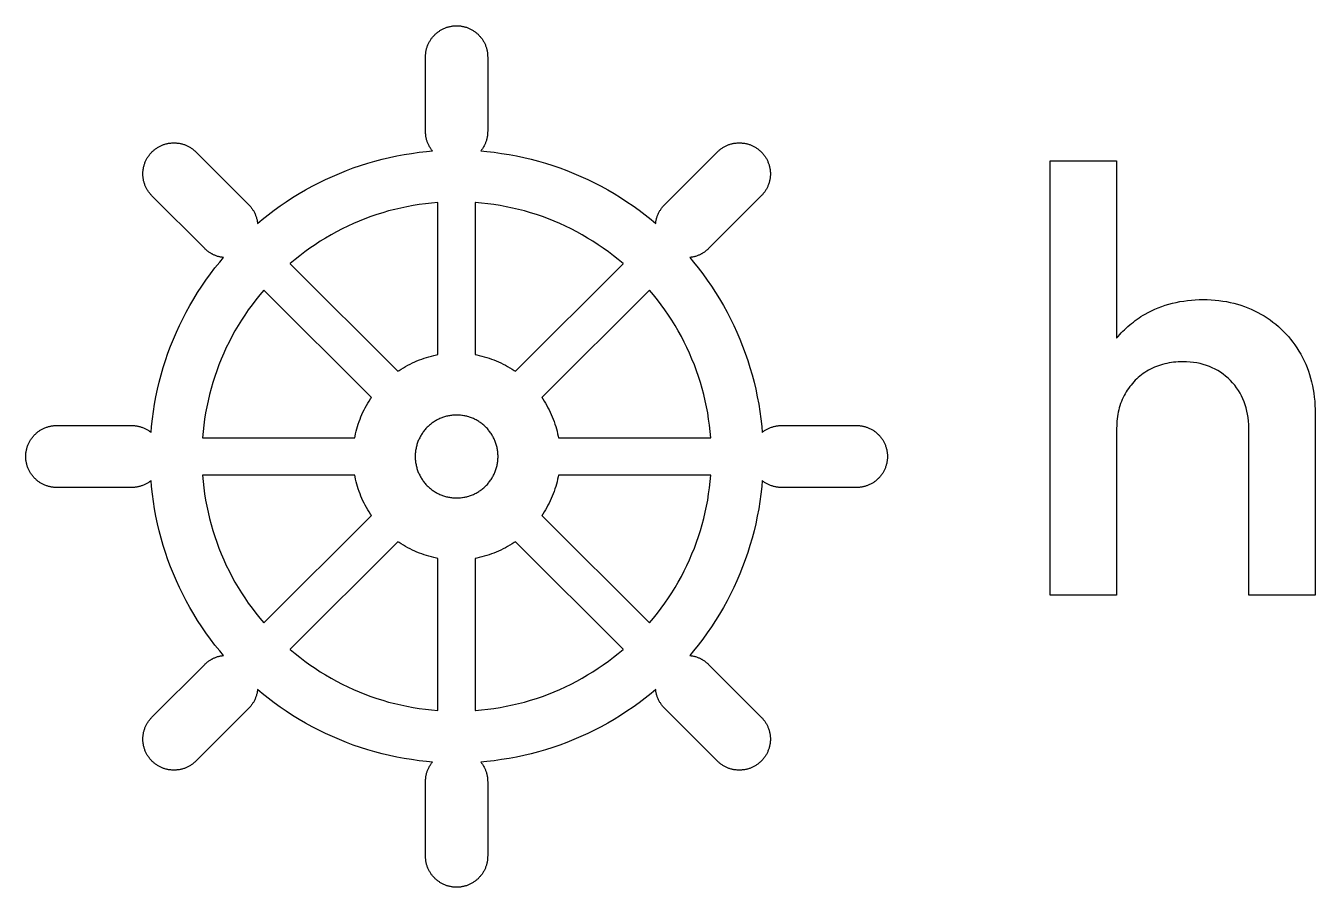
# Model space of a CAD drawing. Header units: millimetres. Extents: x 0 to 24.7, y 0 to 9.
# Drawn here: x 0 to 13.47, y 0 to 9 of the extents above; entities that cross this region are included whole.
import ezdxf

# ---------------------------------------------------------------- set-up
doc = ezdxf.new("R2010")
doc.units = ezdxf.units.MM
doc.layers.add('ENGRAVE', color=7, linetype='Continuous')

msp = doc.modelspace()

# ---------------------------------------------------------------- linework, layer by layer
at = {"layer": 'ENGRAVE'}
for points in [[(4.82, 0.269), (4.818, 0.261), (4.817, 0.253), (4.815, 0.246), (4.813, 0.238), (4.811, 0.23), (4.808, 0.223), (4.806, 0.215), (4.803, 0.208), (4.8, 0.2), (4.797, 0.193), (4.793, 0.186), (4.79, 0.179), (4.786, 0.172), (4.782, 0.165), (4.778, 0.158), (4.774, 0.151), (4.77, 0.144), (4.765, 0.138), (4.761, 0.131), (4.756, 0.125), (4.751, 0.119), (4.746, 0.113), (4.74, 0.107), (4.735, 0.101), (4.729, 0.095), (4.724, 0.089), (4.718, 0.084), (4.712, 0.079), (4.706, 0.074), (4.7, 0.069), (4.693, 0.064), (4.687, 0.059), (4.68, 0.055), (4.674, 0.05), (4.667, 0.046), (4.66, 0.042), (4.653, 0.038), (4.646, 0.035), (4.639, 0.031), (4.632, 0.028), (4.624, 0.025), (4.617, 0.022), (4.609, 0.019), (4.602, 0.016), (4.594, 0.014), (4.587, 0.012), (4.579, 0.01), (4.571, 0.008), (4.563, 0.006), (4.555, 0.005), (4.548, 0.004), (4.54, 0.002), (4.532, 0.002), (4.524, 0.001), (4.516, 0), (4.508, 0), (4.5, 0), (4.492, 0), (4.484, 0), (4.476, 0.001), (4.468, 0.002), (4.46, 0.002), (4.452, 0.004), (4.445, 0.005), (4.437, 0.006), (4.429, 0.008), (4.421, 0.01), (4.413, 0.012), (4.406, 0.014), (4.398, 0.016), (4.391, 0.019), (4.383, 0.022), (4.376, 0.025), (4.368, 0.028), (4.361, 0.031), (4.354, 0.035), (4.347, 0.038), (4.34, 0.042), (4.333, 0.046), (4.326, 0.05), (4.32, 0.055), (4.313, 0.059), (4.307, 0.064), (4.3, 0.069), (4.294, 0.074), (4.288, 0.079), (4.282, 0.084), (4.276, 0.089), (4.271, 0.095), (4.265, 0.101), (4.26, 0.107), (4.254, 0.113), (4.249, 0.119), (4.244, 0.125), (4.239, 0.131), (4.235, 0.138), (4.23, 0.144), (4.226, 0.151), (4.222, 0.158), (4.218, 0.165), (4.214, 0.172), (4.21, 0.179), (4.207, 0.186), (4.203, 0.193), (4.2, 0.2), (4.197, 0.208), (4.194, 0.215), (4.192, 0.223), (4.189, 0.23), (4.187, 0.238), (4.185, 0.246), (4.183, 0.253), (4.182, 0.261), (4.18, 0.269), (4.179, 0.277), (4.178, 0.285), (4.177, 0.293), (4.176, 0.301), (4.176, 0.309), (4.176, 0.317), (4.175, 0.325), (4.175, 1.103), (4.176, 1.111), (4.176, 1.119), (4.176, 1.127), (4.177, 1.135), (4.178, 1.143), (4.179, 1.151), (4.18, 1.159), (4.182, 1.167), (4.183, 1.174), (4.185, 1.182), (4.187, 1.19), (4.189, 1.198), (4.192, 1.205), (4.194, 1.213), (4.197, 1.22), (4.2, 1.228), (4.203, 1.235), (4.207, 1.242), (4.21, 1.249), (4.214, 1.256), (4.218, 1.263), (4.222, 1.27), (4.226, 1.277), (4.23, 1.284), (4.235, 1.29), (4.239, 1.297), (4.244, 1.303), (4.248, 1.308), (4.186, 1.313), (4.108, 1.322), (4.03, 1.333), (3.953, 1.345), (3.875, 1.36), (3.798, 1.376), (3.722, 1.394), (3.646, 1.414), (3.571, 1.436), (3.496, 1.46), (3.421, 1.485), (3.348, 1.513), (3.275, 1.542), (3.202, 1.573), (3.131, 1.605), (3.06, 1.64), (2.991, 1.676), (2.922, 1.714), (2.854, 1.754), (2.787, 1.795), (2.721, 1.838), (2.656, 1.882), (2.593, 1.928), (2.53, 1.976), (2.469, 2.025), (2.421, 2.065), (2.42, 2.058), (2.419, 2.051), (2.418, 2.043), (2.417, 2.035), (2.415, 2.027), (2.413, 2.019), (2.411, 2.012), (2.409, 2.004), (2.406, 1.996), (2.404, 1.989), (2.401, 1.981), (2.398, 1.974), (2.395, 1.967), (2.392, 1.959), (2.388, 1.952), (2.384, 1.945), (2.381, 1.938), (2.377, 1.931), (2.372, 1.925), (2.368, 1.918), (2.364, 1.911), (2.359, 1.905), (2.354, 1.899), (2.349, 1.892), (2.344, 1.886), (2.339, 1.88), (2.333, 1.874), (2.328, 1.869), (1.777, 1.318), (1.771, 1.312), (1.765, 1.307), (1.759, 1.302), (1.753, 1.297), (1.747, 1.292), (1.741, 1.287), (1.734, 1.282), (1.728, 1.278), (1.721, 1.273), (1.714, 1.269), (1.707, 1.265), (1.7, 1.261), (1.693, 1.258), (1.686, 1.254), (1.679, 1.251), (1.672, 1.248), (1.664, 1.245), (1.657, 1.242), (1.649, 1.239), (1.642, 1.237), (1.634, 1.235), (1.626, 1.233), (1.619, 1.231), (1.611, 1.229), (1.603, 1.228), (1.595, 1.226), (1.587, 1.225), (1.579, 1.225), (1.571, 1.224), (1.563, 1.223), (1.555, 1.223), (1.547, 1.223), (1.54, 1.223), (1.532, 1.223), (1.524, 1.224), (1.516, 1.225), (1.508, 1.225), (1.5, 1.226), (1.492, 1.228), (1.484, 1.229), (1.476, 1.231), (1.469, 1.233), (1.461, 1.235), (1.453, 1.237), (1.446, 1.239), (1.438, 1.242), (1.431, 1.245), (1.423, 1.248), (1.416, 1.251), (1.409, 1.254), (1.402, 1.258), (1.395, 1.261), (1.388, 1.265), (1.381, 1.269), (1.374, 1.273), (1.367, 1.278), (1.361, 1.282), (1.354, 1.287), (1.348, 1.292), (1.342, 1.297), (1.336, 1.302), (1.33, 1.307), (1.324, 1.312), (1.318, 1.318), (1.312, 1.324), (1.307, 1.33), (1.302, 1.336), (1.297, 1.342), (1.292, 1.348), (1.287, 1.354), (1.282, 1.361), (1.278, 1.367), (1.273, 1.374), (1.269, 1.381), (1.265, 1.388), (1.261, 1.395), (1.258, 1.402), (1.254, 1.409), (1.251, 1.416), (1.248, 1.423), (1.245, 1.431), (1.242, 1.438), (1.239, 1.446), (1.237, 1.453), (1.235, 1.461), (1.233, 1.469), (1.231, 1.476), (1.229, 1.484), (1.228, 1.492), (1.226, 1.5), (1.225, 1.508), (1.225, 1.516), (1.224, 1.524), (1.223, 1.532), (1.223, 1.54), (1.223, 1.547), (1.223, 1.555), (1.223, 1.563), (1.224, 1.571), (1.225, 1.579), (1.225, 1.587), (1.226, 1.595), (1.228, 1.603), (1.229, 1.611), (1.231, 1.619), (1.233, 1.626), (1.235, 1.634), (1.237, 1.642), (1.239, 1.649), (1.242, 1.657), (1.245, 1.664), (1.248, 1.672), (1.251, 1.679), (1.254, 1.686), (1.258, 1.693), (1.261, 1.7), (1.265, 1.707), (1.269, 1.714), (1.273, 1.721), (1.278, 1.728), (1.282, 1.734), (1.287, 1.741), (1.292, 1.747), (1.297, 1.753), (1.302, 1.759), (1.307, 1.765), (1.312, 1.771), (1.318, 1.777), (1.869, 2.328), (1.874, 2.333), (1.88, 2.339), (1.886, 2.344), (1.892, 2.349), (1.899, 2.354), (1.905, 2.359), (1.911, 2.364), (1.918, 2.368), (1.925, 2.372), (1.931, 2.377), (1.938, 2.381), (1.945, 2.384), (1.952, 2.388), (1.959, 2.392), (1.967, 2.395), (1.974, 2.398), (1.981, 2.401), (1.989, 2.404), (1.996, 2.406), (2.004, 2.409), (2.012, 2.411), (2.019, 2.413), (2.027, 2.415), (2.035, 2.417), (2.043, 2.418), (2.051, 2.419), (2.058, 2.42), (2.065, 2.421), (2.025, 2.469), (1.976, 2.53), (1.928, 2.593), (1.882, 2.656), (1.838, 2.721), (1.795, 2.787), (1.754, 2.854), (1.714, 2.922), (1.676, 2.991), (1.64, 3.06), (1.605, 3.131), (1.573, 3.202), (1.542, 3.275), (1.513, 3.348), (1.485, 3.421), (1.46, 3.496), (1.436, 3.571), (1.414, 3.646), (1.394, 3.722), (1.376, 3.798), (1.36, 3.875), (1.345, 3.953), (1.333, 4.03), (1.322, 4.108), (1.313, 4.186), (1.308, 4.248), (1.303, 4.244), (1.297, 4.239), (1.29, 4.235), (1.284, 4.23), (1.277, 4.226), (1.27, 4.222), (1.263, 4.218), (1.256, 4.214), (1.249, 4.21), (1.242, 4.207), (1.235, 4.203), (1.228, 4.2), (1.22, 4.197), (1.213, 4.194), (1.205, 4.192), (1.198, 4.189), (1.19, 4.187), (1.182, 4.185), (1.174, 4.183), (1.167, 4.182), (1.159, 4.18), (1.151, 4.179), (1.143, 4.178), (1.135, 4.177), (1.127, 4.176), (1.119, 4.176), (1.111, 4.176), (1.103, 4.175), (0.325, 4.175), (0.317, 4.176), (0.309, 4.176), (0.301, 4.176), (0.293, 4.177), (0.285, 4.178), (0.277, 4.179), (0.269, 4.18), (0.261, 4.182), (0.253, 4.183), (0.246, 4.185), (0.238, 4.187), (0.23, 4.189), (0.223, 4.192), (0.215, 4.194), (0.208, 4.197), (0.2, 4.2), (0.193, 4.203), (0.186, 4.207), (0.179, 4.21), (0.172, 4.214), (0.165, 4.218), (0.158, 4.222), (0.151, 4.226), (0.144, 4.23), (0.138, 4.235), (0.131, 4.239), (0.125, 4.244), (0.119, 4.249), (0.113, 4.254), (0.107, 4.26), (0.101, 4.265), (0.095, 4.271), (0.089, 4.276), (0.084, 4.282), (0.079, 4.288), (0.074, 4.294), (0.069, 4.3), (0.064, 4.307), (0.059, 4.313), (0.055, 4.32), (0.05, 4.326), (0.046, 4.333), (0.042, 4.34), (0.038, 4.347), (0.035, 4.354), (0.031, 4.361), (0.028, 4.368), (0.025, 4.376), (0.022, 4.383), (0.019, 4.391), (0.016, 4.398), (0.014, 4.406), (0.012, 4.413), (0.01, 4.421), (0.008, 4.429), (0.006, 4.437), (0.005, 4.445), (0.004, 4.452), (0.002, 4.46), (0.002, 4.468), (0.001, 4.476), (0, 4.484), (0, 4.492), (0, 4.5), (0, 4.508), (0, 4.516), (0.001, 4.524), (0.002, 4.532), (0.002, 4.54), (0.004, 4.548), (0.005, 4.555), (0.006, 4.563), (0.008, 4.571), (0.01, 4.579), (0.012, 4.587), (0.014, 4.594), (0.016, 4.602), (0.019, 4.609), (0.022, 4.617), (0.025, 4.624), (0.028, 4.632), (0.031, 4.639), (0.035, 4.646), (0.038, 4.653), (0.042, 4.66), (0.046, 4.667), (0.05, 4.674), (0.055, 4.68), (0.059, 4.687), (0.064, 4.693), (0.069, 4.7), (0.074, 4.706), (0.079, 4.712), (0.084, 4.718), (0.089, 4.724), (0.095, 4.729), (0.101, 4.735), (0.107, 4.74), (0.113, 4.746), (0.119, 4.751), (0.125, 4.756), (0.131, 4.761), (0.138, 4.765), (0.144, 4.77), (0.151, 4.774), (0.158, 4.778), (0.165, 4.782), (0.172, 4.786), (0.179, 4.79), (0.186, 4.793), (0.193, 4.797), (0.2, 4.8), (0.208, 4.803), (0.215, 4.806), (0.223, 4.808), (0.23, 4.811), (0.238, 4.813), (0.246, 4.815), (0.253, 4.817), (0.261, 4.818), (0.269, 4.82), (0.277, 4.821), (0.285, 4.822), (0.293, 4.823), (0.301, 4.824), (0.309, 4.824), (0.317, 4.824), (0.325, 4.825), (1.103, 4.825), (1.111, 4.824), (1.119, 4.824), (1.127, 4.824), (1.135, 4.823), (1.143, 4.822), (1.151, 4.821), (1.159, 4.82), (1.167, 4.818), (1.174, 4.817), (1.182, 4.815), (1.19, 4.813), (1.198, 4.811), (1.205, 4.808), (1.213, 4.806), (1.22, 4.803), (1.228, 4.8), (1.235, 4.797), (1.242, 4.793), (1.249, 4.79), (1.256, 4.786), (1.263, 4.782), (1.27, 4.778), (1.277, 4.774), (1.284, 4.77), (1.29, 4.765), (1.297, 4.761), (1.303, 4.756), (1.308, 4.752), (1.313, 4.814), (1.322, 4.892), (1.333, 4.97), (1.345, 5.047), (1.36, 5.125), (1.376, 5.202), (1.394, 5.278), (1.414, 5.354), (1.436, 5.429), (1.46, 5.504), (1.485, 5.579), (1.513, 5.652), (1.542, 5.725), (1.573, 5.798), (1.605, 5.869), (1.64, 5.94), (1.676, 6.009), (1.714, 6.078), (1.754, 6.146), (1.795, 6.213), (1.838, 6.279), (1.882, 6.344), (1.928, 6.407), (1.976, 6.47), (2.025, 6.531), (2.065, 6.579), (2.058, 6.58), (2.051, 6.581), (2.043, 6.582), (2.035, 6.583), (2.027, 6.585), (2.019, 6.587), (2.012, 6.589), (2.004, 6.591), (1.996, 6.594), (1.989, 6.596), (1.981, 6.599), (1.974, 6.602), (1.967, 6.605), (1.959, 6.608), (1.952, 6.612), (1.945, 6.616), (1.938, 6.619), (1.931, 6.623), (1.925, 6.628), (1.918, 6.632), (1.911, 6.636), (1.905, 6.641), (1.899, 6.646), (1.892, 6.651), (1.886, 6.656), (1.88, 6.661), (1.874, 6.667), (1.869, 6.672), (1.318, 7.223), (1.312, 7.229), (1.307, 7.235), (1.302, 7.241), (1.297, 7.247), (1.292, 7.253), (1.287, 7.259), (1.282, 7.266), (1.278, 7.272), (1.273, 7.279), (1.269, 7.286), (1.265, 7.293), (1.261, 7.3), (1.258, 7.307), (1.254, 7.314), (1.251, 7.321), (1.248, 7.328), (1.245, 7.336), (1.242, 7.343), (1.239, 7.351), (1.237, 7.358), (1.235, 7.366), (1.233, 7.374), (1.231, 7.381), (1.229, 7.389), (1.228, 7.397), (1.226, 7.405), (1.225, 7.413), (1.225, 7.421), (1.224, 7.429), (1.223, 7.437), (1.223, 7.445), (1.223, 7.453), (1.223, 7.46), (1.223, 7.468), (1.224, 7.476), (1.225, 7.484), (1.225, 7.492), (1.226, 7.5), (1.228, 7.508), (1.229, 7.516), (1.231, 7.524), (1.233, 7.531), (1.235, 7.539), (1.237, 7.547), (1.239, 7.554), (1.242, 7.562), (1.245, 7.569), (1.248, 7.577), (1.251, 7.584), (1.254, 7.591), (1.258, 7.598), (1.261, 7.605), (1.265, 7.612), (1.269, 7.619), (1.273, 7.626), (1.278, 7.633), (1.282, 7.639), (1.287, 7.646), (1.292, 7.652), (1.297, 7.658), (1.302, 7.664), (1.307, 7.67), (1.312, 7.676), (1.318, 7.682), (1.324, 7.688), (1.33, 7.693), (1.336, 7.698), (1.342, 7.703), (1.348, 7.708), (1.354, 7.713), (1.361, 7.718), (1.367, 7.722), (1.374, 7.727), (1.381, 7.731), (1.388, 7.735), (1.395, 7.739), (1.402, 7.742), (1.409, 7.746), (1.416, 7.749), (1.423, 7.752), (1.431, 7.755), (1.438, 7.758), (1.446, 7.761), (1.453, 7.763), (1.461, 7.765), (1.469, 7.767), (1.476, 7.769), (1.484, 7.771), (1.492, 7.772), (1.5, 7.774), (1.508, 7.775), (1.516, 7.775), (1.524, 7.776), (1.532, 7.777), (1.54, 7.777), (1.547, 7.777), (1.555, 7.777), (1.563, 7.777), (1.571, 7.776), (1.579, 7.775), (1.587, 7.775), (1.595, 7.774), (1.603, 7.772), (1.611, 7.771), (1.619, 7.769), (1.626, 7.767), (1.634, 7.765), (1.642, 7.763), (1.649, 7.761), (1.657, 7.758), (1.664, 7.755), (1.672, 7.752), (1.679, 7.749), (1.686, 7.746), (1.693, 7.742), (1.7, 7.739), (1.707, 7.735), (1.714, 7.731), (1.721, 7.727), (1.728, 7.722), (1.734, 7.718), (1.741, 7.713), (1.747, 7.708), (1.753, 7.703), (1.759, 7.698), (1.765, 7.693), (1.771, 7.688), (1.777, 7.682), (2.328, 7.131), (2.333, 7.126), (2.339, 7.12), (2.344, 7.114), (2.349, 7.108), (2.354, 7.101), (2.359, 7.095), (2.364, 7.089), (2.368, 7.082), (2.372, 7.075), (2.377, 7.069), (2.381, 7.062), (2.384, 7.055), (2.388, 7.048), (2.392, 7.041), (2.395, 7.033), (2.398, 7.026), (2.401, 7.019), (2.404, 7.011), (2.406, 7.004), (2.409, 6.996), (2.411, 6.988), (2.413, 6.981), (2.415, 6.973), (2.417, 6.965), (2.418, 6.957), (2.419, 6.949), (2.42, 6.942), (2.421, 6.935), (2.469, 6.975), (2.53, 7.024), (2.593, 7.072), (2.656, 7.118), (2.721, 7.162), (2.787, 7.205), (2.854, 7.246), (2.922, 7.286), (2.991, 7.324), (3.06, 7.36), (3.131, 7.395), (3.202, 7.427), (3.275, 7.458), (3.348, 7.487), (3.421, 7.515), (3.496, 7.54), (3.571, 7.564), (3.646, 7.586), (3.722, 7.606), (3.798, 7.624), (3.875, 7.64), (3.953, 7.655), (4.03, 7.667), (4.108, 7.678), (4.186, 7.687), (4.248, 7.692), (4.244, 7.697), (4.239, 7.703), (4.235, 7.71), (4.23, 7.716), (4.226, 7.723), (4.222, 7.73), (4.218, 7.737), (4.214, 7.744), (4.21, 7.751), (4.207, 7.758), (4.203, 7.765), (4.2, 7.772), (4.197, 7.78), (4.194, 7.787), (4.192, 7.795), (4.189, 7.802), (4.187, 7.81), (4.185, 7.818), (4.183, 7.826), (4.182, 7.833), (4.18, 7.841), (4.179, 7.849), (4.178, 7.857), (4.177, 7.865), (4.176, 7.873), (4.176, 7.881), (4.176, 7.889), (4.175, 7.897), (4.175, 8.675), (4.176, 8.683), (4.176, 8.691), (4.176, 8.699), (4.177, 8.707), (4.178, 8.715), (4.179, 8.723), (4.18, 8.731), (4.182, 8.739), (4.183, 8.747), (4.185, 8.754), (4.187, 8.762), (4.189, 8.77), (4.192, 8.777), (4.194, 8.785), (4.197, 8.792), (4.2, 8.8), (4.203, 8.807), (4.207, 8.814), (4.21, 8.821), (4.214, 8.828), (4.218, 8.835), (4.222, 8.842), (4.226, 8.849), (4.23, 8.856), (4.235, 8.862), (4.239, 8.869), (4.244, 8.875), (4.249, 8.881), (4.254, 8.887), (4.26, 8.893), (4.265, 8.899), (4.271, 8.905), (4.276, 8.911), (4.282, 8.916), (4.288, 8.921), (4.294, 8.926), (4.3, 8.931), (4.307, 8.936), (4.313, 8.941), (4.32, 8.945), (4.326, 8.95), (4.333, 8.954), (4.34, 8.958), (4.347, 8.962), (4.354, 8.965), (4.361, 8.969), (4.368, 8.972), (4.376, 8.975), (4.383, 8.978), (4.391, 8.981), (4.398, 8.984), (4.406, 8.986), (4.413, 8.988), (4.421, 8.99), (4.429, 8.992), (4.437, 8.994), (4.445, 8.995), (4.452, 8.996), (4.46, 8.998), (4.468, 8.998), (4.476, 8.999), (4.484, 9), (4.492, 9), (4.5, 9), (4.508, 9), (4.516, 9), (4.524, 8.999), (4.532, 8.998), (4.54, 8.998), (4.548, 8.996), (4.555, 8.995), (4.563, 8.994), (4.571, 8.992), (4.579, 8.99), (4.587, 8.988), (4.594, 8.986), (4.602, 8.984), (4.609, 8.981), (4.617, 8.978), (4.624, 8.975), (4.632, 8.972), (4.639, 8.969), (4.646, 8.965), (4.653, 8.962), (4.66, 8.958), (4.667, 8.954), (4.674, 8.95), (4.68, 8.945), (4.687, 8.941), (4.693, 8.936), (4.7, 8.931), (4.706, 8.926), (4.712, 8.921), (4.718, 8.916), (4.724, 8.911), (4.729, 8.905), (4.735, 8.899), (4.74, 8.893), (4.746, 8.887), (4.751, 8.881), (4.756, 8.875), (4.761, 8.869), (4.765, 8.862), (4.77, 8.856), (4.774, 8.849), (4.778, 8.842), (4.782, 8.835), (4.786, 8.828), (4.79, 8.821), (4.793, 8.814), (4.797, 8.807), (4.8, 8.8), (4.803, 8.792), (4.806, 8.785), (4.808, 8.777), (4.811, 8.77), (4.813, 8.762), (4.815, 8.754), (4.817, 8.747), (4.818, 8.739), (4.82, 8.731), (4.821, 8.723), (4.822, 8.715), (4.823, 8.707), (4.824, 8.699), (4.824, 8.691), (4.824, 8.683), (4.825, 8.675), (4.825, 7.897), (4.824, 7.889), (4.824, 7.881), (4.824, 7.873), (4.823, 7.865), (4.822, 7.857), (4.821, 7.849), (4.82, 7.841), (4.818, 7.833), (4.817, 7.826), (4.815, 7.818), (4.813, 7.81), (4.811, 7.802), (4.808, 7.795), (4.806, 7.787), (4.803, 7.78), (4.8, 7.772), (4.797, 7.765), (4.793, 7.758), (4.79, 7.751), (4.786, 7.744), (4.782, 7.737), (4.778, 7.73), (4.774, 7.723), (4.77, 7.716), (4.765, 7.71), (4.761, 7.703), (4.756, 7.697), (4.752, 7.692), (4.814, 7.687), (4.892, 7.678), (4.97, 7.667), (5.047, 7.655), (5.125, 7.64), (5.202, 7.624), (5.278, 7.606), (5.354, 7.586), (5.429, 7.564), (5.504, 7.54), (5.579, 7.515), (5.652, 7.487), (5.725, 7.458), (5.798, 7.427), (5.869, 7.395), (5.94, 7.36), (6.009, 7.324), (6.078, 7.286), (6.146, 7.246), (6.213, 7.205), (6.279, 7.162), (6.344, 7.118), (6.407, 7.072), (6.47, 7.024), (6.531, 6.975), (6.579, 6.935), (6.58, 6.942), (6.581, 6.949), (6.582, 6.957), (6.583, 6.965), (6.585, 6.973), (6.587, 6.981), (6.589, 6.988), (6.591, 6.996), (6.594, 7.004), (6.596, 7.011), (6.599, 7.019), (6.602, 7.026), (6.605, 7.033), (6.608, 7.041), (6.612, 7.048), (6.616, 7.055), (6.619, 7.062), (6.623, 7.069), (6.628, 7.075), (6.632, 7.082), (6.636, 7.089), (6.641, 7.095), (6.646, 7.101), (6.651, 7.108), (6.656, 7.114), (6.661, 7.12), (6.667, 7.126), (6.672, 7.131), (7.223, 7.682), (7.229, 7.688), (7.235, 7.693), (7.241, 7.698), (7.247, 7.703), (7.253, 7.708), (7.259, 7.713), (7.266, 7.718), (7.272, 7.722), (7.279, 7.727), (7.286, 7.731), (7.293, 7.735), (7.3, 7.739), (7.307, 7.742), (7.314, 7.746), (7.321, 7.749), (7.328, 7.752), (7.336, 7.755), (7.343, 7.758), (7.351, 7.761), (7.358, 7.763), (7.366, 7.765), (7.374, 7.767), (7.381, 7.769), (7.389, 7.771), (7.397, 7.772), (7.405, 7.774), (7.413, 7.775), (7.421, 7.775), (7.429, 7.776), (7.437, 7.777), (7.445, 7.777), (7.453, 7.777), (7.46, 7.777), (7.468, 7.777), (7.476, 7.776), (7.484, 7.775), (7.492, 7.775), (7.5, 7.774), (7.508, 7.772), (7.516, 7.771), (7.524, 7.769), (7.531, 7.767), (7.539, 7.765), (7.547, 7.763), (7.554, 7.761), (7.562, 7.758), (7.569, 7.755), (7.577, 7.752), (7.584, 7.749), (7.591, 7.746), (7.598, 7.742), (7.605, 7.739), (7.612, 7.735), (7.619, 7.731), (7.626, 7.727), (7.633, 7.722), (7.639, 7.718), (7.646, 7.713), (7.652, 7.708), (7.658, 7.703), (7.664, 7.698), (7.67, 7.693), (7.676, 7.688), (7.682, 7.682), (7.688, 7.676), (7.693, 7.67), (7.698, 7.664), (7.703, 7.658), (7.708, 7.652), (7.713, 7.646), (7.718, 7.639), (7.722, 7.633), (7.727, 7.626), (7.731, 7.619), (7.735, 7.612), (7.739, 7.605), (7.742, 7.598), (7.746, 7.591), (7.749, 7.584), (7.752, 7.577), (7.755, 7.569), (7.758, 7.562), (7.761, 7.554), (7.763, 7.547), (7.765, 7.539), (7.767, 7.531), (7.769, 7.524), (7.771, 7.516), (7.772, 7.508), (7.774, 7.5), (7.775, 7.492), (7.775, 7.484), (7.776, 7.476), (7.777, 7.468), (7.777, 7.46), (7.777, 7.453), (7.777, 7.445), (7.777, 7.437), (7.776, 7.429), (7.775, 7.421), (7.775, 7.413), (7.774, 7.405), (7.772, 7.397), (7.771, 7.389), (7.769, 7.381), (7.767, 7.374), (7.765, 7.366), (7.763, 7.358), (7.761, 7.351), (7.758, 7.343), (7.755, 7.336), (7.752, 7.328), (7.749, 7.321), (7.746, 7.314), (7.742, 7.307), (7.739, 7.3), (7.735, 7.293), (7.731, 7.286), (7.727, 7.279), (7.722, 7.272), (7.718, 7.266), (7.713, 7.259), (7.708, 7.253), (7.703, 7.247), (7.698, 7.241), (7.693, 7.235), (7.688, 7.229), (7.682, 7.223), (7.131, 6.672), (7.126, 6.667), (7.12, 6.661), (7.114, 6.656), (7.108, 6.651), (7.101, 6.646), (7.095, 6.641), (7.089, 6.636), (7.082, 6.632), (7.075, 6.628), (7.069, 6.623), (7.062, 6.619), (7.055, 6.616), (7.048, 6.612), (7.041, 6.608), (7.033, 6.605), (7.026, 6.602), (7.019, 6.599), (7.011, 6.596), (7.004, 6.594), (6.996, 6.591), (6.988, 6.589), (6.981, 6.587), (6.973, 6.585), (6.965, 6.583), (6.957, 6.582), (6.949, 6.581), (6.942, 6.58), (6.935, 6.579), (6.975, 6.531), (7.024, 6.47), (7.072, 6.407), (7.118, 6.344), (7.162, 6.279), (7.205, 6.213), (7.246, 6.146), (7.286, 6.078), (7.324, 6.009), (7.36, 5.94), (7.395, 5.869), (7.427, 5.798), (7.458, 5.725), (7.487, 5.652), (7.515, 5.579), (7.54, 5.504), (7.564, 5.429), (7.586, 5.354), (7.606, 5.278), (7.624, 5.202), (7.64, 5.125), (7.655, 5.047), (7.667, 4.97), (7.678, 4.892), (7.687, 4.814), (7.692, 4.752), (7.697, 4.756), (7.703, 4.761), (7.71, 4.765), (7.716, 4.77), (7.723, 4.774), (7.73, 4.778), (7.737, 4.782), (7.744, 4.786), (7.751, 4.79), (7.758, 4.793), (7.765, 4.797), (7.772, 4.8), (7.78, 4.803), (7.787, 4.806), (7.795, 4.808), (7.802, 4.811), (7.81, 4.813), (7.818, 4.815), (7.826, 4.817), (7.833, 4.818), (7.841, 4.82), (7.849, 4.821), (7.857, 4.822), (7.865, 4.823), (7.873, 4.824), (7.881, 4.824), (7.889, 4.824), (7.897, 4.825), (8.675, 4.825), (8.683, 4.824), (8.691, 4.824), (8.699, 4.824), (8.707, 4.823), (8.715, 4.822), (8.723, 4.821), (8.731, 4.82), (8.739, 4.818), (8.747, 4.817), (8.754, 4.815), (8.762, 4.813), (8.77, 4.811), (8.777, 4.808), (8.785, 4.806), (8.792, 4.803), (8.8, 4.8), (8.807, 4.797), (8.814, 4.793), (8.821, 4.79), (8.828, 4.786), (8.835, 4.782), (8.842, 4.778), (8.849, 4.774), (8.856, 4.77), (8.862, 4.765), (8.869, 4.761), (8.875, 4.756), (8.881, 4.751), (8.887, 4.746), (8.893, 4.74), (8.899, 4.735), (8.905, 4.729), (8.911, 4.724), (8.916, 4.718), (8.921, 4.712), (8.926, 4.706), (8.931, 4.7), (8.936, 4.693), (8.941, 4.687), (8.945, 4.68), (8.95, 4.674), (8.954, 4.667), (8.958, 4.66), (8.962, 4.653), (8.965, 4.646), (8.969, 4.639), (8.972, 4.632), (8.975, 4.624), (8.978, 4.617), (8.981, 4.609), (8.984, 4.602), (8.986, 4.594), (8.988, 4.587), (8.99, 4.579), (8.992, 4.571), (8.994, 4.563), (8.995, 4.555), (8.996, 4.548), (8.998, 4.54), (8.998, 4.532), (8.999, 4.524), (9, 4.516), (9, 4.508), (9, 4.5), (9, 4.492), (9, 4.484), (8.999, 4.476), (8.998, 4.468), (8.998, 4.46), (8.996, 4.452), (8.995, 4.445), (8.994, 4.437), (8.992, 4.429), (8.99, 4.421), (8.988, 4.413), (8.986, 4.406), (8.984, 4.398), (8.981, 4.391), (8.978, 4.383), (8.975, 4.376), (8.972, 4.368), (8.969, 4.361), (8.965, 4.354), (8.962, 4.347), (8.958, 4.34), (8.954, 4.333), (8.95, 4.326), (8.945, 4.32), (8.941, 4.313), (8.936, 4.307), (8.931, 4.3), (8.926, 4.294), (8.921, 4.288), (8.916, 4.282), (8.911, 4.276), (8.905, 4.271), (8.899, 4.265), (8.893, 4.26), (8.887, 4.254), (8.881, 4.249), (8.875, 4.244), (8.869, 4.239), (8.862, 4.235), (8.856, 4.23), (8.849, 4.226), (8.842, 4.222), (8.835, 4.218), (8.828, 4.214), (8.821, 4.21), (8.814, 4.207), (8.807, 4.203), (8.8, 4.2), (8.792, 4.197), (8.785, 4.194), (8.777, 4.192), (8.77, 4.189), (8.762, 4.187), (8.754, 4.185), (8.747, 4.183), (8.739, 4.182), (8.731, 4.18), (8.723, 4.179), (8.715, 4.178), (8.707, 4.177), (8.699, 4.176), (8.691, 4.176), (8.683, 4.176), (8.675, 4.175), (7.897, 4.175), (7.889, 4.176), (7.881, 4.176), (7.873, 4.176), (7.865, 4.177), (7.857, 4.178), (7.849, 4.179), (7.841, 4.18), (7.833, 4.182), (7.826, 4.183), (7.818, 4.185), (7.81, 4.187), (7.802, 4.189), (7.795, 4.192), (7.787, 4.194), (7.78, 4.197), (7.772, 4.2), (7.765, 4.203), (7.758, 4.207), (7.751, 4.21), (7.744, 4.214), (7.737, 4.218), (7.73, 4.222), (7.723, 4.226), (7.716, 4.23), (7.71, 4.235), (7.703, 4.239), (7.697, 4.244), (7.692, 4.248), (7.687, 4.186), (7.678, 4.108), (7.667, 4.03), (7.655, 3.953), (7.64, 3.875), (7.624, 3.798), (7.606, 3.722), (7.586, 3.646), (7.564, 3.571), (7.54, 3.496), (7.515, 3.421), (7.487, 3.348), (7.458, 3.275), (7.427, 3.202), (7.395, 3.131), (7.36, 3.06), (7.324, 2.991), (7.286, 2.922), (7.246, 2.854), (7.205, 2.787), (7.162, 2.721), (7.118, 2.656), (7.072, 2.593), (7.024, 2.53), (6.975, 2.469), (6.935, 2.421), (6.942, 2.42), (6.949, 2.419), (6.957, 2.418), (6.965, 2.417), (6.973, 2.415), (6.981, 2.413), (6.988, 2.411), (6.996, 2.409), (7.004, 2.406), (7.011, 2.404), (7.019, 2.401), (7.026, 2.398), (7.033, 2.395), (7.041, 2.392), (7.048, 2.388), (7.055, 2.384), (7.062, 2.381), (7.069, 2.377), (7.075, 2.372), (7.082, 2.368), (7.089, 2.364), (7.095, 2.359), (7.101, 2.354), (7.108, 2.349), (7.114, 2.344), (7.12, 2.339), (7.126, 2.333), (7.131, 2.328), (7.682, 1.777), (7.688, 1.771), (7.693, 1.765), (7.698, 1.759), (7.703, 1.753), (7.708, 1.747), (7.713, 1.741), (7.718, 1.734), (7.722, 1.728), (7.727, 1.721), (7.731, 1.714), (7.735, 1.707), (7.739, 1.7), (7.742, 1.693), (7.746, 1.686), (7.749, 1.679), (7.752, 1.672), (7.755, 1.664), (7.758, 1.657), (7.761, 1.649), (7.763, 1.642), (7.765, 1.634), (7.767, 1.626), (7.769, 1.619), (7.771, 1.611), (7.772, 1.603), (7.774, 1.595), (7.775, 1.587), (7.775, 1.579), (7.776, 1.571), (7.777, 1.563), (7.777, 1.555), (7.777, 1.547), (7.777, 1.54), (7.777, 1.532), (7.776, 1.524), (7.775, 1.516), (7.775, 1.508), (7.774, 1.5), (7.772, 1.492), (7.771, 1.484), (7.769, 1.476), (7.767, 1.469), (7.765, 1.461), (7.763, 1.453), (7.761, 1.446), (7.758, 1.438), (7.755, 1.431), (7.752, 1.423), (7.749, 1.416), (7.746, 1.409), (7.742, 1.402), (7.739, 1.395), (7.735, 1.388), (7.731, 1.381), (7.727, 1.374), (7.722, 1.367), (7.718, 1.361), (7.713, 1.354), (7.708, 1.348), (7.703, 1.342), (7.698, 1.336), (7.693, 1.33), (7.688, 1.324), (7.682, 1.318), (7.676, 1.312), (7.67, 1.307), (7.664, 1.302), (7.658, 1.297), (7.652, 1.292), (7.646, 1.287), (7.639, 1.282), (7.633, 1.278), (7.626, 1.273), (7.619, 1.269), (7.612, 1.265), (7.605, 1.261), (7.598, 1.258), (7.591, 1.254), (7.584, 1.251), (7.577, 1.248), (7.569, 1.245), (7.562, 1.242), (7.554, 1.239), (7.547, 1.237), (7.539, 1.235), (7.531, 1.233), (7.524, 1.231), (7.516, 1.229), (7.508, 1.228), (7.5, 1.226), (7.492, 1.225), (7.484, 1.225), (7.476, 1.224), (7.468, 1.223), (7.46, 1.223), (7.453, 1.223), (7.445, 1.223), (7.437, 1.223), (7.429, 1.224), (7.421, 1.225), (7.413, 1.225), (7.405, 1.226), (7.397, 1.228), (7.389, 1.229), (7.381, 1.231), (7.374, 1.233), (7.366, 1.235), (7.358, 1.237), (7.351, 1.239), (7.343, 1.242), (7.336, 1.245), (7.328, 1.248), (7.321, 1.251), (7.314, 1.254), (7.307, 1.258), (7.3, 1.261), (7.293, 1.265), (7.286, 1.269), (7.279, 1.273), (7.272, 1.278), (7.266, 1.282), (7.259, 1.287), (7.253, 1.292), (7.247, 1.297), (7.241, 1.302), (7.235, 1.307), (7.229, 1.312), (7.223, 1.318), (6.672, 1.869), (6.667, 1.874), (6.661, 1.88), (6.656, 1.886), (6.651, 1.892), (6.646, 1.899), (6.641, 1.905), (6.636, 1.911), (6.632, 1.918), (6.628, 1.925), (6.623, 1.931), (6.619, 1.938), (6.616, 1.945), (6.612, 1.952), (6.608, 1.959), (6.605, 1.967), (6.602, 1.974), (6.599, 1.981), (6.596, 1.989), (6.594, 1.996), (6.591, 2.004), (6.589, 2.012), (6.587, 2.019), (6.585, 2.027), (6.583, 2.035), (6.582, 2.043), (6.581, 2.051), (6.58, 2.058), (6.579, 2.065), (6.531, 2.025), (6.47, 1.976), (6.407, 1.928), (6.344, 1.882), (6.279, 1.838), (6.213, 1.795), (6.146, 1.754), (6.078, 1.714), (6.009, 1.676), (5.94, 1.64), (5.869, 1.605), (5.798, 1.573), (5.725, 1.542), (5.652, 1.513), (5.579, 1.485), (5.504, 1.46), (5.429, 1.436), (5.354, 1.414), (5.278, 1.394), (5.202, 1.376), (5.125, 1.36), (5.047, 1.345), (4.97, 1.333), (4.892, 1.322), (4.814, 1.313), (4.752, 1.308), (4.756, 1.303), (4.761, 1.297), (4.765, 1.29), (4.77, 1.284), (4.774, 1.277), (4.778, 1.27), (4.782, 1.263), (4.786, 1.256), (4.79, 1.249), (4.793, 1.242), (4.797, 1.235), (4.8, 1.228), (4.803, 1.22), (4.806, 1.213), (4.808, 1.205), (4.811, 1.198), (4.813, 1.19), (4.815, 1.182), (4.817, 1.174), (4.818, 1.167), (4.82, 1.159), (4.821, 1.151), (4.822, 1.143), (4.823, 1.135), (4.824, 1.127), (4.824, 1.119), (4.824, 1.111), (4.825, 1.103), (4.825, 0.325), (4.824, 0.317), (4.824, 0.309), (4.824, 0.301), (4.823, 0.293), (4.822, 0.285), (4.821, 0.277)], [(12.755, 4.975), (12.747, 5.008), (12.737, 5.041), (12.726, 5.072), (12.713, 5.103), (12.699, 5.133), (12.683, 5.162), (12.666, 5.19), (12.647, 5.217), (12.627, 5.244), (12.605, 5.269), (12.582, 5.294), (12.557, 5.318), (12.532, 5.34), (12.506, 5.361), (12.479, 5.38), (12.451, 5.397), (12.422, 5.413), (12.392, 5.428), (12.362, 5.441), (12.331, 5.452), (12.298, 5.462), (12.265, 5.471), (12.231, 5.478), (12.197, 5.483), (12.161, 5.487), (12.124, 5.489), (12.087, 5.49), (12.062, 5.489), (12.037, 5.488), (12.013, 5.487), (11.989, 5.484), (11.965, 5.481), (11.942, 5.477), (11.919, 5.473), (11.896, 5.468), (11.874, 5.462), (11.852, 5.455), (11.83, 5.448), (11.809, 5.44), (11.788, 5.432), (11.768, 5.422), (11.747, 5.412), (11.728, 5.402), (11.708, 5.39), (11.689, 5.378), (11.671, 5.366), (11.653, 5.353), (11.636, 5.34), (11.619, 5.326), (11.603, 5.311), (11.587, 5.296), (11.572, 5.28), (11.558, 5.264), (11.544, 5.247), (11.53, 5.23), (11.517, 5.212), (11.505, 5.194), (11.493, 5.175), (11.482, 5.156), (11.471, 5.136), (11.461, 5.116), (11.452, 5.095), (11.443, 5.074), (11.435, 5.053), (11.428, 5.031), (11.421, 5.009), (11.416, 4.987), (11.41, 4.964), (11.406, 4.941), (11.402, 4.918), (11.399, 4.894), (11.397, 4.87), (11.395, 4.846), (11.394, 4.821), (11.393, 4.796), (11.393, 3.05), (10.7, 3.05), (10.7, 7.589), (11.393, 7.589), (11.393, 5.736), (11.409, 5.754), (11.426, 5.773), (11.442, 5.791), (11.459, 5.808), (11.477, 5.825), (11.494, 5.842), (11.512, 5.858), (11.531, 5.874), (11.549, 5.89), (11.568, 5.905), (11.588, 5.92), (11.607, 5.934), (11.628, 5.948), (11.648, 5.962), (11.669, 5.975), (11.69, 5.988), (11.724, 6.006), (11.759, 6.023), (11.794, 6.039), (11.829, 6.054), (11.866, 6.068), (11.902, 6.08), (11.94, 6.091), (11.977, 6.101), (12.016, 6.11), (12.054, 6.118), (12.094, 6.124), (12.134, 6.13), (12.174, 6.134), (12.215, 6.137), (12.256, 6.139), (12.298, 6.139), (12.34, 6.139), (12.381, 6.137), (12.422, 6.134), (12.462, 6.13), (12.502, 6.124), (12.541, 6.118), (12.579, 6.11), (12.617, 6.101), (12.655, 6.091), (12.691, 6.08), (12.728, 6.068), (12.763, 6.054), (12.798, 6.039), (12.833, 6.023), (12.867, 6.006), (12.9, 5.988), (12.933, 5.968), (12.965, 5.948), (12.996, 5.927), (13.026, 5.905), (13.055, 5.882), (13.083, 5.858), (13.11, 5.833), (13.137, 5.807), (13.162, 5.781), (13.187, 5.753), (13.211, 5.725), (13.234, 5.695), (13.256, 5.665), (13.277, 5.634), (13.297, 5.602), (13.316, 5.569), (13.335, 5.535), (13.352, 5.5), (13.368, 5.465), (13.383, 5.429), (13.396, 5.393), (13.409, 5.356), (13.42, 5.318), (13.43, 5.279), (13.439, 5.24), (13.446, 5.2), (13.453, 5.16), (13.458, 5.119), (13.462, 5.077), (13.465, 5.035), (13.467, 4.991), (13.468, 4.948), (13.468, 3.05), (12.774, 3.05), (12.774, 4.796), (12.773, 4.834), (12.771, 4.87), (12.767, 4.906), (12.762, 4.941)], [(4.11, 7.132), (4.045, 7.122), (3.981, 7.11), (3.917, 7.096), (3.853, 7.081), (3.79, 7.065), (3.728, 7.046), (3.665, 7.027), (3.604, 7.006), (3.542, 6.983), (3.482, 6.958), (3.422, 6.933), (3.362, 6.906), (3.304, 6.877), (3.246, 6.847), (3.188, 6.815), (3.132, 6.782), (3.076, 6.748), (3.022, 6.713), (2.968, 6.676), (2.915, 6.637), (2.863, 6.598), (2.812, 6.557), (2.762, 6.515), (2.761, 6.514), (3.885, 5.39), (3.899, 5.399), (3.921, 5.414), (3.944, 5.428), (3.967, 5.441), (3.99, 5.454), (4.014, 5.466), (4.038, 5.478), (4.062, 5.489), (4.086, 5.499), (4.111, 5.509), (4.136, 5.518), (4.161, 5.527), (4.186, 5.535), (4.211, 5.543), (4.237, 5.549), (4.263, 5.555), (4.289, 5.561), (4.305, 5.564), (4.305, 7.154), (4.304, 7.154), (4.239, 7.148), (4.174, 7.141)], [(6.085, 6.637), (6.032, 6.676), (5.978, 6.713), (5.924, 6.748), (5.868, 6.782), (5.812, 6.815), (5.754, 6.847), (5.696, 6.877), (5.638, 6.906), (5.578, 6.933), (5.518, 6.958), (5.458, 6.983), (5.396, 7.006), (5.335, 7.027), (5.272, 7.046), (5.21, 7.065), (5.147, 7.081), (5.083, 7.096), (5.019, 7.11), (4.955, 7.122), (4.89, 7.132), (4.826, 7.141), (4.761, 7.148), (4.696, 7.154), (4.695, 7.154), (4.695, 5.564), (4.711, 5.561), (4.737, 5.555), (4.763, 5.549), (4.789, 5.543), (4.814, 5.535), (4.839, 5.527), (4.864, 5.518), (4.889, 5.509), (4.914, 5.499), (4.938, 5.489), (4.962, 5.478), (4.986, 5.466), (5.01, 5.454), (5.033, 5.441), (5.056, 5.428), (5.079, 5.414), (5.101, 5.399), (5.115, 5.39), (6.239, 6.514), (6.238, 6.515), (6.188, 6.557), (6.137, 6.598)], [(2.402, 6.137), (2.363, 6.085), (2.324, 6.032), (2.287, 5.978), (2.252, 5.924), (2.218, 5.868), (2.185, 5.812), (2.153, 5.754), (2.123, 5.696), (2.094, 5.638), (2.067, 5.578), (2.042, 5.518), (2.017, 5.458), (1.994, 5.396), (1.973, 5.335), (1.954, 5.272), (1.935, 5.21), (1.919, 5.147), (1.904, 5.083), (1.89, 5.019), (1.878, 4.955), (1.868, 4.89), (1.859, 4.826), (1.852, 4.761), (1.846, 4.696), (1.846, 4.695), (3.436, 4.695), (3.439, 4.711), (3.445, 4.737), (3.451, 4.763), (3.457, 4.789), (3.465, 4.814), (3.473, 4.839), (3.482, 4.864), (3.491, 4.889), (3.501, 4.914), (3.511, 4.938), (3.522, 4.962), (3.534, 4.986), (3.546, 5.01), (3.559, 5.033), (3.572, 5.056), (3.586, 5.079), (3.601, 5.101), (3.61, 5.115), (2.486, 6.239), (2.485, 6.238), (2.443, 6.188)], [(7.132, 4.89), (7.122, 4.955), (7.11, 5.019), (7.096, 5.083), (7.081, 5.147), (7.065, 5.21), (7.046, 5.272), (7.027, 5.335), (7.006, 5.396), (6.983, 5.458), (6.958, 5.518), (6.933, 5.578), (6.906, 5.638), (6.877, 5.696), (6.847, 5.754), (6.815, 5.812), (6.782, 5.868), (6.748, 5.924), (6.713, 5.978), (6.676, 6.032), (6.637, 6.085), (6.598, 6.137), (6.557, 6.188), (6.515, 6.238), (6.514, 6.239), (5.39, 5.115), (5.399, 5.101), (5.414, 5.079), (5.428, 5.056), (5.441, 5.033), (5.454, 5.01), (5.466, 4.986), (5.478, 4.962), (5.489, 4.938), (5.499, 4.914), (5.509, 4.889), (5.518, 4.864), (5.527, 4.839), (5.535, 4.814), (5.543, 4.789), (5.549, 4.763), (5.555, 4.737), (5.561, 4.711), (5.564, 4.695), (7.154, 4.695), (7.154, 4.696), (7.148, 4.761), (7.141, 4.826)], [(4.932, 4.532), (4.931, 4.542), (4.929, 4.553), (4.928, 4.563), (4.926, 4.574), (4.924, 4.584), (4.922, 4.595), (4.92, 4.605), (4.917, 4.615), (4.914, 4.626), (4.911, 4.636), (4.907, 4.646), (4.904, 4.656), (4.9, 4.666), (4.896, 4.675), (4.891, 4.685), (4.886, 4.695), (4.882, 4.704), (4.876, 4.713), (4.871, 4.722), (4.866, 4.731), (4.86, 4.74), (4.854, 4.749), (4.848, 4.758), (4.841, 4.766), (4.834, 4.774), (4.828, 4.783), (4.821, 4.791), (4.813, 4.798), (4.806, 4.806), (4.798, 4.813), (4.791, 4.821), (4.783, 4.828), (4.774, 4.834), (4.766, 4.841), (4.758, 4.848), (4.749, 4.854), (4.74, 4.86), (4.731, 4.866), (4.722, 4.871), (4.713, 4.876), (4.704, 4.882), (4.695, 4.886), (4.685, 4.891), (4.675, 4.896), (4.666, 4.9), (4.656, 4.904), (4.646, 4.907), (4.636, 4.911), (4.626, 4.914), (4.615, 4.917), (4.605, 4.92), (4.595, 4.922), (4.584, 4.924), (4.574, 4.926), (4.563, 4.928), (4.553, 4.929), (4.542, 4.931), (4.532, 4.932), (4.521, 4.932), (4.511, 4.933), (4.5, 4.933), (4.489, 4.933), (4.479, 4.932), (4.468, 4.932), (4.458, 4.931), (4.447, 4.929), (4.437, 4.928), (4.426, 4.926), (4.416, 4.924), (4.405, 4.922), (4.395, 4.92), (4.385, 4.917), (4.374, 4.914), (4.364, 4.911), (4.354, 4.907), (4.344, 4.904), (4.334, 4.9), (4.325, 4.896), (4.315, 4.891), (4.305, 4.886), (4.296, 4.882), (4.287, 4.876), (4.278, 4.871), (4.269, 4.866), (4.26, 4.86), (4.251, 4.854), (4.242, 4.848), (4.234, 4.841), (4.226, 4.834), (4.217, 4.828), (4.209, 4.821), (4.202, 4.813), (4.194, 4.806), (4.187, 4.798), (4.179, 4.791), (4.172, 4.783), (4.166, 4.774), (4.159, 4.766), (4.152, 4.758), (4.146, 4.749), (4.14, 4.74), (4.134, 4.731), (4.129, 4.722), (4.124, 4.713), (4.118, 4.704), (4.114, 4.695), (4.109, 4.685), (4.104, 4.675), (4.1, 4.666), (4.096, 4.656), (4.093, 4.646), (4.089, 4.636), (4.086, 4.626), (4.083, 4.615), (4.08, 4.605), (4.078, 4.595), (4.076, 4.584), (4.074, 4.574), (4.072, 4.563), (4.071, 4.553), (4.069, 4.542), (4.068, 4.532), (4.068, 4.521), (4.067, 4.511), (4.067, 4.5), (4.067, 4.489), (4.068, 4.479), (4.068, 4.468), (4.069, 4.458), (4.071, 4.447), (4.072, 4.437), (4.074, 4.426), (4.076, 4.416), (4.078, 4.405), (4.08, 4.395), (4.083, 4.385), (4.086, 4.374), (4.089, 4.364), (4.093, 4.354), (4.096, 4.344), (4.1, 4.334), (4.104, 4.325), (4.109, 4.315), (4.114, 4.305), (4.118, 4.296), (4.124, 4.287), (4.129, 4.278), (4.134, 4.269), (4.14, 4.26), (4.146, 4.251), (4.152, 4.242), (4.159, 4.234), (4.166, 4.226), (4.172, 4.217), (4.179, 4.209), (4.187, 4.202), (4.194, 4.194), (4.202, 4.187), (4.209, 4.179), (4.217, 4.172), (4.226, 4.166), (4.234, 4.159), (4.242, 4.152), (4.251, 4.146), (4.26, 4.14), (4.269, 4.134), (4.278, 4.129), (4.287, 4.124), (4.296, 4.118), (4.305, 4.114), (4.315, 4.109), (4.325, 4.104), (4.334, 4.1), (4.344, 4.096), (4.354, 4.093), (4.364, 4.089), (4.374, 4.086), (4.385, 4.083), (4.395, 4.08), (4.405, 4.078), (4.416, 4.076), (4.426, 4.074), (4.437, 4.072), (4.447, 4.071), (4.458, 4.069), (4.468, 4.068), (4.479, 4.068), (4.489, 4.067), (4.5, 4.067), (4.511, 4.067), (4.521, 4.068), (4.532, 4.068), (4.542, 4.069), (4.553, 4.071), (4.563, 4.072), (4.574, 4.074), (4.584, 4.076), (4.595, 4.078), (4.605, 4.08), (4.615, 4.083), (4.626, 4.086), (4.636, 4.089), (4.646, 4.093), (4.656, 4.096), (4.666, 4.1), (4.675, 4.104), (4.685, 4.109), (4.695, 4.114), (4.704, 4.118), (4.713, 4.124), (4.722, 4.129), (4.731, 4.134), (4.74, 4.14), (4.749, 4.146), (4.758, 4.152), (4.766, 4.159), (4.774, 4.166), (4.783, 4.172), (4.791, 4.179), (4.798, 4.187), (4.806, 4.194), (4.813, 4.202), (4.821, 4.209), (4.828, 4.217), (4.834, 4.226), (4.841, 4.234), (4.848, 4.242), (4.854, 4.251), (4.86, 4.26), (4.866, 4.269), (4.871, 4.278), (4.876, 4.287), (4.882, 4.296), (4.886, 4.305), (4.891, 4.315), (4.896, 4.325), (4.9, 4.334), (4.904, 4.344), (4.907, 4.354), (4.911, 4.364), (4.914, 4.374), (4.917, 4.385), (4.92, 4.395), (4.922, 4.405), (4.924, 4.416), (4.926, 4.426), (4.928, 4.437), (4.929, 4.447), (4.931, 4.458), (4.932, 4.468), (4.932, 4.479), (4.933, 4.489), (4.933, 4.5), (4.933, 4.511), (4.932, 4.521)], [(1.859, 4.174), (1.868, 4.11), (1.878, 4.045), (1.89, 3.981), (1.904, 3.917), (1.919, 3.853), (1.935, 3.79), (1.954, 3.728), (1.973, 3.665), (1.994, 3.604), (2.017, 3.542), (2.042, 3.482), (2.067, 3.422), (2.094, 3.362), (2.123, 3.304), (2.153, 3.246), (2.185, 3.188), (2.218, 3.132), (2.252, 3.076), (2.287, 3.022), (2.324, 2.968), (2.363, 2.915), (2.402, 2.863), (2.443, 2.812), (2.485, 2.762), (2.486, 2.761), (3.61, 3.885), (3.601, 3.899), (3.586, 3.921), (3.572, 3.944), (3.559, 3.967), (3.546, 3.99), (3.534, 4.014), (3.522, 4.038), (3.511, 4.062), (3.501, 4.086), (3.491, 4.111), (3.482, 4.136), (3.473, 4.161), (3.465, 4.186), (3.457, 4.211), (3.451, 4.237), (3.445, 4.263), (3.439, 4.289), (3.436, 4.305), (1.846, 4.305), (1.846, 4.304), (1.852, 4.239)], [(6.637, 2.915), (6.676, 2.968), (6.713, 3.022), (6.748, 3.076), (6.782, 3.132), (6.815, 3.188), (6.847, 3.246), (6.877, 3.304), (6.906, 3.362), (6.933, 3.422), (6.958, 3.482), (6.983, 3.542), (7.006, 3.604), (7.027, 3.665), (7.046, 3.728), (7.065, 3.79), (7.081, 3.853), (7.096, 3.917), (7.11, 3.981), (7.122, 4.045), (7.132, 4.11), (7.141, 4.174), (7.148, 4.239), (7.154, 4.304), (7.154, 4.305), (5.564, 4.305), (5.561, 4.289), (5.555, 4.263), (5.549, 4.237), (5.543, 4.211), (5.535, 4.186), (5.527, 4.161), (5.518, 4.136), (5.509, 4.111), (5.499, 4.086), (5.489, 4.062), (5.478, 4.038), (5.466, 4.014), (5.454, 3.99), (5.441, 3.967), (5.428, 3.944), (5.414, 3.921), (5.399, 3.899), (5.39, 3.885), (6.514, 2.761), (6.515, 2.762), (6.557, 2.812), (6.598, 2.863)], [(2.863, 2.402), (2.915, 2.363), (2.968, 2.324), (3.022, 2.287), (3.076, 2.252), (3.132, 2.218), (3.188, 2.185), (3.246, 2.153), (3.304, 2.123), (3.362, 2.094), (3.422, 2.067), (3.482, 2.042), (3.542, 2.017), (3.604, 1.994), (3.665, 1.973), (3.728, 1.954), (3.79, 1.935), (3.853, 1.919), (3.917, 1.904), (3.981, 1.89), (4.045, 1.878), (4.11, 1.868), (4.174, 1.859), (4.239, 1.852), (4.304, 1.846), (4.305, 1.846), (4.305, 3.436), (4.289, 3.439), (4.263, 3.445), (4.237, 3.451), (4.211, 3.457), (4.186, 3.465), (4.161, 3.473), (4.136, 3.482), (4.111, 3.491), (4.086, 3.501), (4.062, 3.511), (4.038, 3.522), (4.014, 3.534), (3.99, 3.546), (3.967, 3.559), (3.944, 3.572), (3.921, 3.586), (3.899, 3.601), (3.885, 3.61), (2.761, 2.486), (2.762, 2.485), (2.812, 2.443)], [(4.826, 1.859), (4.89, 1.868), (4.955, 1.878), (5.019, 1.89), (5.083, 1.904), (5.147, 1.919), (5.21, 1.935), (5.272, 1.954), (5.335, 1.973), (5.396, 1.994), (5.458, 2.017), (5.518, 2.042), (5.578, 2.067), (5.638, 2.094), (5.696, 2.123), (5.754, 2.153), (5.812, 2.185), (5.868, 2.218), (5.924, 2.252), (5.978, 2.287), (6.032, 2.324), (6.085, 2.363), (6.137, 2.402), (6.188, 2.443), (6.238, 2.485), (6.239, 2.486), (5.115, 3.61), (5.101, 3.601), (5.079, 3.586), (5.056, 3.572), (5.033, 3.559), (5.01, 3.546), (4.986, 3.534), (4.962, 3.522), (4.938, 3.511), (4.914, 3.501), (4.889, 3.491), (4.864, 3.482), (4.839, 3.473), (4.814, 3.465), (4.789, 3.457), (4.763, 3.451), (4.737, 3.445), (4.711, 3.439), (4.695, 3.436), (4.695, 1.846), (4.696, 1.846), (4.761, 1.852)]]:
    msp.add_lwpolyline(points, close=True, dxfattribs=at)

doc.saveas('drawing.dxf')
